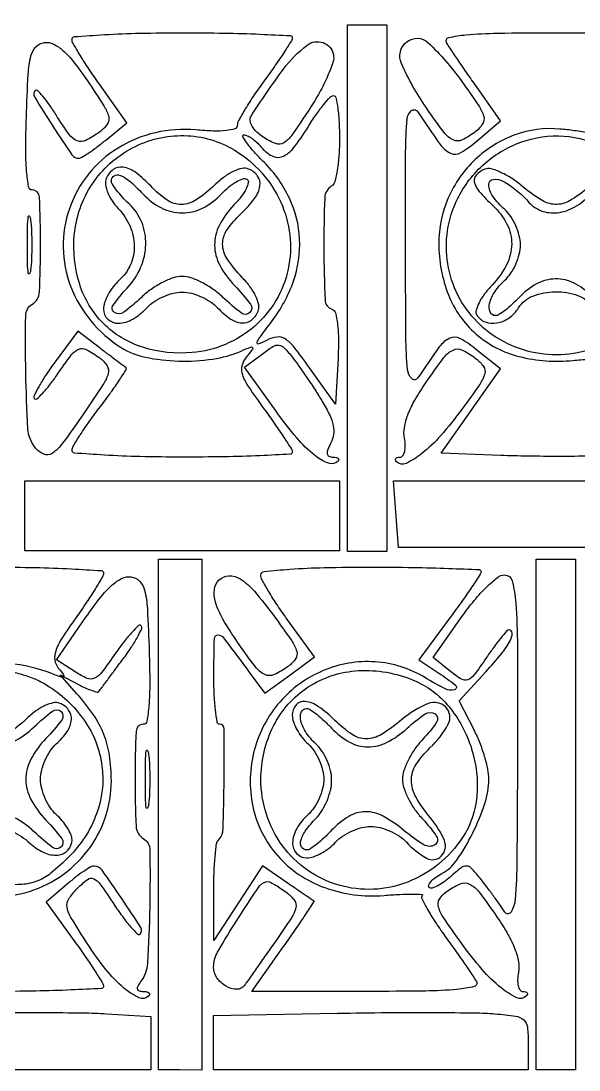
# Model space of a CAD drawing. Header units: inches. Extents: x 57 to 2760, y -193 to 2149.
# Drawn here: x 494.17 to 504.67, y 859.99 to 879.75 of the extents above; entities that cross this region are included whole.
import ezdxf

# ---------------------------------------------------------------- set-up
doc = ezdxf.new("R2010")
doc.units = ezdxf.units.IN
doc.header["$MEASUREMENT"] = 0
doc.set_wipeout_variables(frame=1)

# ---------------------------------------------------------------- blocks, each defined once
blk = doc.blocks.new('TG7-1H40CA')
blk.add_wipeout([(-0.386, 49.351), (148.648, 49.351), (148.648, -0.051), (-0.352, 0.023)])
for points in [[(110.455, 45.396), (83.66, 45.396, -0.000388), (73.385, 45.404, -0.000648), (64.735, 45.429, -0.000017), (56.91, 45.461, -0.408403), (56.863, 45.507, -0.104037), (56.879, 45.589, -0.000888), (57.131, 46.184, -0.003078), (57.426, 46.865, -0.001973), (57.777, 47.654), (58.693, 49.689), (148.648, 49.689)], [(97.689, 17.599, 0.011832), (97.408, 17.645, 0.012596), (97.131, 17.676, 0.110175), (96.286, 17.565, 0.102215), (95.542, 17.104, 0.100606), (95.033, 16.379, 0.103247), (94.854, 15.52, 0.093689), (95.037, 14.552, 0.12058), (95.556, 13.814, 0.118166), (96.367, 13.39, 0.087595), (97.379, 13.317, -0.011238), (97.679, 13.341, -0.021457)], [(97.701, 11.513, -0.003726), (97.118, 11.508, -0.003714), (96.527, 11.513, -0.005937), (96.022, 11.526), (94.9, 11.57), (96.013, 13.158), (95.573, 13.513, 0.041884), (95.256, 13.728, 0.242923), (95.06, 13.734, 0.127203), (94.864, 13.571, 0.00918), (94.461, 12.986, -0.469994), (94.347, 12.974, -0.178462), (94.267, 13.14, -0.021151), (94.236, 13.765, -0.001524), (94.228, 15.499, -0.001475), (94.231, 17.249, -0.021588), (94.26, 17.866, -0.19586), (94.341, 18.022, -0.450069), (94.456, 18.005, 0.008094), (94.881, 17.386, 0.126033), (95.076, 17.221, 0.254669), (95.269, 17.231, 0.041087), (95.583, 17.459), (96.018, 17.833), (95.563, 18.476, -0.002186), (95.381, 18.736, -0.002539), (95.21, 18.985, -0.002259), (95.068, 19.197, -0.015149), (95.001, 19.304, -0.502093), (95.041, 19.398, -0.036609), (95.364, 19.451, -0.018983), (95.957, 19.482, -0.003455), (97.057, 19.49, -0.003461), (98.157, 19.482, -0.018963)], [(97.675, 16.578, -0.038267), (97.315, 16.324, -0.142925), (97.049, 16.256, -0.135071), (96.779, 16.339, -0.03275), (96.4, 16.618, 0.031906), (96.209, 16.759, 0.038569), (96.012, 16.865, 0.042374), (95.838, 16.925, 0.154907), (95.723, 16.919, 0.105433), (95.561, 16.813, 0.255301), (95.522, 16.68, 0.127461), (95.613, 16.501, 0.023469), (95.873, 16.233, -0.085238), (96.137, 15.883, -0.122426), (96.226, 15.507, -0.11649), (96.13, 15.119, -0.072454), (95.857, 14.735, 0.030655), (95.716, 14.569, 0.042442), (95.613, 14.404, 0.049151), (95.557, 14.261, 0.210233), (95.569, 14.172, 0.167609), (95.727, 14.043, 0.131761), (95.948, 14.023, 0.111847), (96.178, 14.119, 0.099311), (96.357, 14.308, -0.16219), (96.624, 14.53, -0.08942), (97.046, 14.611, -0.08874), (97.472, 14.54, -0.155846), (97.754, 14.326, 0.051393)], [(98.064, 13.672, -0.150082), (96.833, 13.434, -0.153288), (95.692, 13.933, -0.155813), (95.054, 14.985, -0.155497), (95.142, 16.214, -0.099934), (95.603, 16.917, -0.099096), (96.301, 17.389, -0.102195), (97.109, 17.547, -0.113496), (97.881, 17.361, 0.004635)], [(97.727, 14.527, 0.085799), (97.4, 14.773, 0.124537), (97.05, 14.853, 0.121107), (96.696, 14.758, 0.078455), (96.36, 14.498, -0.017775), (96.23, 14.368, -0.02262), (96.101, 14.259, -0.021425), (95.987, 14.179, -0.143311), (95.921, 14.16, -0.311042), (95.82, 14.23, -0.156212), (95.811, 14.392, -0.085275), (95.913, 14.617, -0.059994), (96.095, 14.826, 0.062472), (96.208, 14.958, 0.041885), (96.304, 15.133, 0.041901), (96.369, 15.32, 0.062761), (96.391, 15.493, 0.062761), (96.369, 15.665, 0.041901), (96.304, 15.852, 0.041885), (96.208, 16.027, 0.062472), (96.095, 16.159, -0.053722), (95.872, 16.409, -0.144456), (95.794, 16.632, -0.399355), (95.878, 16.728, -0.148346), (96.07, 16.69, -0.029489), (96.188, 16.618, -0.018165), (96.318, 16.52, -0.018196), (96.44, 16.413, -0.030842), (96.532, 16.315, 0.128748), (96.779, 16.138, 0.121308), (97.086, 16.1, 0.103096), (97.416, 16.21, 0.072301), (97.723, 16.455, -0.016233)], [(85.638, 3.366, 0.160667), (87.063, 3.288, 0.163514), (88.238, 4.071, 0.165988), (88.693, 5.399, 0.036246), (88.658, 5.876, 0.058071), (88.553, 6.27, 0.056248), (88.358, 6.639, 0.03172), (88.045, 7.037), (87.731, 7.391), (88.077, 7.21, 0.014453), (88.212, 7.145, 0.022893), (88.331, 7.098, 0.019008), (88.428, 7.069, 0.307446), (88.458, 7.079, -0.001622), (88.485, 7.115, -0.00004), (88.606, 7.278, -0.000086), (88.748, 7.47, -0.000059), (88.91, 7.688, 0.013686), (89.065, 7.907, 0.021785), (89.183, 8.104, 0.017403), (89.264, 8.265, 0.313101), (89.254, 8.319, 0.401813), (89.206, 8.32, 0.01947), (89.083, 8.198, 0.022722), (88.935, 8.024, 0.013292), (88.774, 7.804, -0.010224), (88.509, 7.438, -0.121768), (88.374, 7.328, -0.21596), (88.236, 7.326, -0.042143), (88.014, 7.447), (87.661, 7.678), (88.214, 8.479, -0.015112), (88.489, 8.852, -0.043753), (88.708, 9.086, -0.068083), (88.895, 9.212, -0.148876), (89.063, 9.24, -0.168658), (89.224, 9.159, -0.133931), (89.319, 8.987, -0.046223), (89.37, 8.641, -0.004978), (89.405, 7.832, -0.007756), (89.415, 7.236, -0.020774), (89.399, 6.812, -0.021453), (89.362, 6.52, -0.366189), (89.294, 6.462, 0.401308), (89.158, 6.333, 0.010853), (89.138, 5.435, 0.012035), (89.159, 4.537, 0.24735), (89.292, 4.312, -0.25613), (89.417, 4.091, -0.007994), (89.415, 3.015, -0.010511), (89.374, 1.961, -0.150798), (89.244, 1.614, 0.040148), (89.189, 1.53, 0.189762), (89.182, 1.474, 0.263456), (89.215, 1.44, 0.072172), (89.292, 1.429, -0.043837), (89.359, 1.423, -0.12868), (89.401, 1.404, -0.258152), (89.413, 1.375, -0.16613), (89.397, 1.343, -0.314399), (89.214, 1.31, -0.06815), (88.929, 1.493, -0.047639), (88.592, 1.841, -0.026164), (88.245, 2.323, -0.006482), (87.933, 2.823, -0.091278), (87.859, 3.02, -0.194793), (87.89, 3.173, -0.049127), (88.054, 3.372, -0.036156), (88.247, 3.539, -0.27413), (88.361, 3.551, -0.13272), (88.479, 3.453, -0.007252), (88.753, 3.052, 0.012816), (88.914, 2.822, 0.022003), (89.061, 2.64, 0.018458), (89.185, 2.51, 0.410619), (89.232, 2.51, 0.350636), (89.245, 2.633, 0.00734), (88.888, 3.18, 0.008642), (88.517, 3.711, 0.225902), (88.368, 3.792, 0.148673), (88.308, 3.777, 0.014056), (88.179, 3.695, 0.017011), (88.027, 3.586, 0.012588), (87.867, 3.455), (87.469, 3.113), (88.007, 2.364, -0.005506), (88.213, 2.071, -0.00813), (88.387, 1.808, -0.004309), (88.528, 1.584, -0.13868), (88.545, 1.522, -0.398797), (88.509, 1.484, -0.001977), (87.936, 1.456, -0.007031), (87.267, 1.436, -0.004221), (86.473, 1.429, -0.004221)], [(86.473, 9.423, -0.005043), (87.267, 9.415, -0.008394), (87.936, 9.39, -0.002807), (88.503, 9.357, -0.395308), (88.545, 9.311, -0.132886), (88.526, 9.24, -0.005981), (88.393, 9.019, -0.009678), (88.226, 8.76, -0.006743), (88.029, 8.473, 0.011255), (87.76, 8.078, 0.059226), (87.645, 7.842, 0.121406), (87.629, 7.672, 0.134549), (87.695, 7.521, -0.010851), (87.795, 7.392, -0.377929), (87.792, 7.357, -0.285028), (87.752, 7.349, -0.008184), (87.583, 7.413, 0.073731), (86.759, 7.608, 0.080059)], [(86.824, 4.444, -0.084699), (87.159, 4.223, 0.080584), (87.422, 4.045, 0.129314), (87.687, 3.998, 0.188809), (87.876, 4.091, 0.187786), (87.953, 4.288, 0.103819), (87.933, 4.385, 0.036698), (87.866, 4.511, 0.03453), (87.77, 4.642, 0.034176), (87.657, 4.76, -0.062472), (87.543, 4.892, -0.041885), (87.448, 5.066, -0.041901), (87.382, 5.254, -0.062761), (87.361, 5.426, -0.062761), (87.382, 5.598, -0.041901), (87.448, 5.786, -0.041885), (87.543, 5.96, -0.062472), (87.657, 6.092, 0.058593), (87.862, 6.327, 0.129727), (87.941, 6.549, 0.184881), (87.889, 6.73, 0.140469), (87.722, 6.856, 0.143956), (87.601, 6.866, 0.058925), (87.443, 6.813, 0.048319), (87.265, 6.707, 0.032497), (87.085, 6.555, -0.043148), (86.735, 6.274, -0.144885)], [(87.588, 6.711, -0.870141), (87.758, 6.542, -0.029318), (87.461, 6.193, 0.068171), (87.179, 5.805, 0.123553), (87.084, 5.426, 0.123553), (87.179, 5.047, 0.068171), (87.461, 4.658, -0.029318), (87.758, 4.31, -0.870141), (87.588, 4.141, -0.029318), (87.24, 4.437, 0.037865), (87.056, 4.589, 0.034006), (86.844, 4.717, 0.035655)], [(86.851, 6.135, 0.070589), (87.24, 6.414, -0.029318), (87.588, 6.711, -0.374162)], [(89.433, 0.957), (89.433, -0.051), (83.512, -0.051), (83.512, 0.977), (85.647, 1.018, -0.002782), (86.525, 1.03, -0.002836), (87.398, 1.032, -0.002753), (88.156, 1.025, -0.011762), (88.608, 1.008), (89.433, 0.957)]]:
    blk.add_lwpolyline(points, format="xyb")
for points in [[(93.874, 19.638), (93.874, 9.719), (93.134, 9.719), (93.134, 19.638), (93.874, 19.638)], [(92.986, 11.051), (92.986, 9.732), (87.065, 9.732), (87.065, 11.051), (92.986, 11.051)], [(100.031, 11.051), (100.005, 9.793), (94.096, 9.793), (94.005, 11.051), (100.031, 11.051)], [(90.396, 9.57), (90.396, -0.052), (89.988, -0.051), (89.581, -0.051), (89.581, 9.571), (90.396, 9.57)], [(97.427, 9.571), (97.427, -0.051), (96.687, -0.051), (96.687, 9.571), (97.427, 9.571)]]:
    blk.add_lwpolyline(points)
for points in [[(92.098, 19.398, -0.140437), (92.081, 19.339, -0.004583), (91.946, 19.127, -0.008457), (91.778, 18.878, -0.005743), (91.58, 18.601, 0.009676), (91.381, 18.32, 0.013117), (91.214, 18.057, 0.010064), (91.086, 17.834, 0.126113), (91.062, 17.741, -0.328872), (91.016, 17.679, -0.048692), (90.856, 17.647, -0.034962), (90.612, 17.638, -0.014592), (90.285, 17.659, 0.162127), (88.819, 17.318, 0.174209), (87.903, 16.175, 0.175336), (87.927, 14.716, 0.163902), (88.877, 13.561, 0.08864), (89.332, 13.378, 0.043696), (89.954, 13.305, 0.043081), (90.6, 13.342, 0.067043), (91.136, 13.494, -0.00647), (91.314, 13.569, -0.328798), (91.349, 13.561, -0.34825), (91.349, 13.526, -0.006825), (91.232, 13.377, 0.11284), (91.151, 13.214, 0.14173), (91.159, 13.047, 0.065882), (91.273, 12.82, 0.010047), (91.565, 12.404, -0.00558), (91.769, 12.119, -0.008246), (91.941, 11.865, -0.004372), (92.081, 11.647, -0.141033), (92.098, 11.587, -0.399201), (92.063, 11.55, -0.001888), (91.489, 11.522, -0.00687), (90.82, 11.502, -0.004124), (90.025, 11.495, -0.005733), (89.231, 11.505, -0.009538), (88.562, 11.533, -0.00361), (88, 11.571, -0.392264), (87.953, 11.622, -0.136425), (87.975, 11.701, -0.00783), (88.109, 11.917, -0.011471), (88.282, 12.17, -0.008144), (88.486, 12.447, 0.006732), (88.686, 12.717, 0.011234), (88.847, 12.95, 0.004982), (88.973, 13.147, 0.398583), (88.967, 13.181, -0.007416), (88.931, 13.206, -0.000305), (88.805, 13.301, -0.00053), (88.655, 13.414, -0.000376), (88.487, 13.541), (88.059, 13.866), (87.618, 13.266, 0.012417), (87.454, 13.031, 0.01985), (87.327, 12.822, 0.01472), (87.238, 12.649, 0.318004), (87.248, 12.596, 0.395329), (87.293, 12.594, 0.023372), (87.401, 12.699, 0.0251), (87.532, 12.851, 0.014642), (87.672, 13.046, -0.010644), (87.944, 13.426, -0.139008), (88.08, 13.531, -0.223117), (88.222, 13.522, -0.032793), (88.473, 13.363, -0.091825), (88.611, 13.216, -0.215276), (88.633, 13.07, -0.076323), (88.535, 12.856, -0.005853), (88.18, 12.327, -0.007507), (87.776, 11.758, -0.0823), (87.576, 11.563, -0.265144), (87.42, 11.549, -0.121804), (87.254, 11.681, -0.150798), (87.124, 12.028, -0.010511), (87.083, 13.081, -0.007994), (87.081, 14.157, -0.25613), (87.206, 14.378, 0.24735), (87.339, 14.604, 0.012035), (87.36, 15.501, 0.010853), (87.34, 16.399, 0.401308), (87.204, 16.529, -0.366189), (87.136, 16.587, -0.021453), (87.099, 16.879, -0.020774), (87.083, 17.303, -0.007756), (87.093, 17.898, -0.004959), (87.128, 18.708, -0.046328), (87.179, 19.054, -0.134975), (87.274, 19.225, -0.169286), (87.435, 19.305, -0.144465), (87.601, 19.278, -0.070031), (87.781, 19.157, -0.045725), (87.988, 18.935, -0.016473), (88.242, 18.585, -0.006416), (88.559, 18.101, -0.083375), (88.643, 17.904, -0.21795), (88.616, 17.767, -0.079259), (88.473, 17.622, -0.039411), (88.212, 17.461, -0.214825), (88.05, 17.453, -0.146307), (87.899, 17.571, -0.015874), (87.652, 17.943, 0.014297), (87.522, 18.14, 0.02477), (87.402, 18.294, 0.023132), (87.302, 18.401, 0.409263), (87.259, 18.401, 0.346074), (87.245, 18.282, 0.006789), (87.592, 17.73, 0.007457), (87.952, 17.19, 0.261938), (88.084, 17.126, 0.125333), (88.138, 17.144, 0.00986), (88.267, 17.227, 0.012922), (88.418, 17.336, 0.009522), (88.58, 17.463), (88.985, 17.795), (88.469, 18.52, -0.00738), (88.271, 18.807, -0.010446), (88.104, 19.068, -0.006866), (87.973, 19.29, -0.130556), (87.953, 19.368, -0.393227), (87.999, 19.417, -0.003348), (88.562, 19.454, -0.00918), (89.231, 19.481, -0.005517), (90.025, 19.49, -0.004124), (90.82, 19.483, -0.00687), (91.489, 19.463, -0.001888), (92.063, 19.435, -0.399201)], [(95.276, 18.588, -0.006765), (95.606, 18.116, -0.079728), (95.7, 17.914, -0.212263), (95.68, 17.773, -0.091045), (95.549, 17.63, -0.047903), (95.292, 17.471, -0.229531), (95.125, 17.47, -0.1211), (94.955, 17.609, -0.010206), (94.622, 18.073, -0.045422), (94.152, 18.909, -0.344085), (94.253, 19.32, -0.372812), (94.656, 19.301, -0.046707)], [(92.871, 19.082, -0.133415), (92.863, 18.937, -0.022505), (92.762, 18.673, -0.023228), (92.611, 18.367, -0.018798), (92.422, 18.053, -0.007065), (92.09, 17.562, -0.100572), (91.938, 17.417, -0.232504), (91.79, 17.401, -0.057062), (91.565, 17.514, -0.041229), (91.431, 17.619, -0.070927), (91.341, 17.729, -0.098063), (91.304, 17.831, -0.181636), (91.322, 17.917, -0.017019), (91.93, 18.803, -0.072792), (92.38, 19.258, -0.250826), (92.677, 19.304, -0.261765)], [(92.986, 17.5, -0.017115), (92.975, 17.185, -0.023783), (92.943, 16.904, -0.021638), (92.896, 16.682, -0.194165), (92.838, 16.603, 0.249986), (92.708, 16.38, 0.010246), (92.692, 15.42, 0.009468), (92.714, 14.457, 0.311406), (92.847, 14.281, -0.25752), (92.909, 14.213, -0.030164), (92.947, 14.004, -0.028187), (92.966, 13.717, -0.014972), (92.958, 13.362), (92.912, 12.495), (92.422, 13.18, 0.011031), (92.131, 13.567, 0.08169), (91.962, 13.722, 0.174133), (91.81, 13.758, 0.095489), (91.625, 13.701, -0.02655), (91.468, 13.627, -0.609529), (91.438, 13.652, -0.100972), (91.481, 13.744, -0.003878), (91.707, 14.046, 0.07851), (92.118, 14.807, 0.096447), (92.235, 15.604, 0.098807), (92.044, 16.372, 0.086479), (91.568, 17.049, -0.012296), (91.379, 17.247, -0.025011), (91.243, 17.413, -0.03432), (91.167, 17.532, -0.56917), (91.187, 17.565, -0.115289), (91.251, 17.55, -0.037211), (91.336, 17.5, -0.034838), (91.425, 17.428, -0.032729), (91.506, 17.343, 0.093531), (91.716, 17.169, 0.22883), (91.912, 17.158, 0.130622), (92.122, 17.319, 0.025727), (92.394, 17.713, -0.012892), (92.542, 17.94, -0.018771), (92.686, 18.131, -0.014594), (92.812, 18.278, -0.211107), (92.873, 18.305, -0.354289), (92.918, 18.269, -0.017337), (92.953, 18.069, -0.021689), (92.978, 17.809, -0.013188)], [(91.017, 17.275, -0.150135), (91.88, 16.301, -0.159934), (92.02, 15.037, -0.163986), (91.384, 13.958, -0.157863), (90.215, 13.464, -0.097554), (89.287, 13.564, -0.121275), (88.545, 14.011, -0.121387), (88.097, 14.752, -0.097848), (87.996, 15.679, -0.125755), (88.332, 16.637, -0.124912), (89.088, 17.32, -0.127123), (90.066, 17.552, -0.13277)], [(88.596, 16.743, 0.130271), (88.583, 16.63, 0.057567), (88.624, 16.483, 0.050422), (88.706, 16.326, 0.042751), (88.822, 16.179, -0.084699), (89.044, 15.844, -0.100928), (89.125, 15.475, -0.106971), (89.053, 15.121, -0.1061), (88.841, 14.826, 0.044853), (88.728, 14.704, 0.038833), (88.632, 14.557, 0.040713), (88.566, 14.409, 0.084684), (88.545, 14.285, 0.205451), (88.627, 14.093, 0.199704), (88.824, 14.018, 0.125606), (89.098, 14.096, 0.076965), (89.359, 14.308, -0.062472), (89.491, 14.422, -0.041885), (89.665, 14.517, -0.041901), (89.853, 14.583, -0.062761), (90.025, 14.604, -0.062761), (90.198, 14.583, -0.041901), (90.385, 14.517, -0.041885), (90.56, 14.422, -0.062472), (90.692, 14.308, 0.058593), (90.926, 14.103, 0.129727), (91.148, 14.024, 0.184881), (91.33, 14.076, 0.140469), (91.456, 14.243, 0.143956), (91.465, 14.364, 0.058925), (91.413, 14.522, 0.048319), (91.307, 14.7, 0.032497), (91.155, 14.88, -0.043148), (90.874, 15.23, -0.144885), (90.787, 15.507, -0.156504), (90.868, 15.773, -0.052948), (91.136, 16.085, 0.042778), (91.387, 16.365, 0.120836), (91.49, 16.604, 0.200038), (91.446, 16.791, 0.145834), (91.275, 16.923, 0.143956), (91.154, 16.933, 0.058925), (90.996, 16.88, 0.048319), (90.818, 16.774, 0.032497), (90.638, 16.622, -0.043148), (90.288, 16.341, -0.144885), (90.011, 16.254, -0.156504), (89.744, 16.335, -0.052948), (89.433, 16.603, 0.042782), (89.154, 16.854, 0.120423), (88.914, 16.957, 0.199614), (88.727, 16.913, 0.146662)], [(89.285, 16.455, 0.0865), (89.638, 16.19, 0.117632), (90.024, 16.096, 0.118081), (90.41, 16.187, 0.087611), (90.761, 16.45, -0.029984), (90.903, 16.584, -0.042712), (91.045, 16.683, -0.050044), (91.167, 16.739, -0.223495), (91.243, 16.73, -0.315297), (91.27, 16.669, -0.065393), (91.229, 16.552, -0.047197), (91.136, 16.404, -0.027415), (91, 16.245, 0.070824), (90.727, 15.865, 0.123222), (90.636, 15.489, 0.121548), (90.733, 15.111, 0.06783), (91.014, 14.725, -0.029318), (91.31, 14.377, -0.870141), (91.141, 14.207, -0.029318), (90.793, 14.504, 0.037865), (90.609, 14.656, 0.034006), (90.397, 14.784, 0.035655), (90.19, 14.873, 0.083711), (90.025, 14.9, 0.083711), (89.86, 14.873, 0.035655), (89.654, 14.784, 0.034006), (89.442, 14.656, 0.037865), (89.258, 14.504, -0.031121), (88.925, 14.223, -0.311616), (88.753, 14.217, -0.428083), (88.725, 14.356, -0.034586), (88.988, 14.677, 0.085815), (89.244, 15.065, 0.097202), (89.341, 15.501, 0.102884), (89.264, 15.921, 0.108094), (89.026, 16.267, -0.018001), (88.899, 16.396, -0.022829), (88.791, 16.524, -0.021719), (88.712, 16.637, -0.142569), (88.693, 16.703, -0.265071), (88.746, 16.796, -0.236985), (88.858, 16.803, -0.080632), (89.045, 16.687, -0.024594)], [(87.172, 15.011, -0.108536), (87.15, 14.95, -0.707215), (87.13, 14.954, -0.025693), (87.116, 15.148, -0.005179), (87.112, 15.493, -0.005179), (87.116, 15.837, -0.025693), (87.13, 16.031, -0.707215), (87.15, 16.035, -0.108536), (87.172, 15.974, -0.019375), (87.19, 15.755, -0.011494), (87.196, 15.493, -0.011494), (87.19, 15.23, -0.019375)], [(92.662, 12.543, -0.023531), (92.802, 12.287, -0.061366), (92.869, 12.089, -0.085116), (92.875, 11.922, -0.089632), (92.825, 11.766, 0.02797), (92.766, 11.639, 0.125922), (92.755, 11.559, 0.246858), (92.787, 11.513, 0.120888), (92.858, 11.495, -0.04219), (92.921, 11.49, -0.122777), (92.961, 11.473, -0.255755), (92.972, 11.447, -0.176118), (92.958, 11.418, -0.294452), (92.779, 11.379, -0.079927), (92.515, 11.53, -0.048179), (92.182, 11.856, -0.019433), (91.792, 12.359), (91.198, 13.188), (91.528, 13.437, -0.021633), (91.734, 13.579, -0.171294), (91.846, 13.604, -0.175655), (91.947, 13.553, -0.022995), (92.106, 13.368, -0.012453), (92.223, 13.21, -0.0053), (92.372, 12.994, -0.00524), (92.527, 12.761, -0.006849)], [(95.558, 13.349, -0.083493), (95.696, 13.202, -0.220211), (95.718, 13.063, -0.082633), (95.625, 12.865, -0.006472), (95.284, 12.389, -0.022377), (94.893, 11.903, -0.043492), (94.532, 11.559, -0.060997), (94.238, 11.377, -0.313705), (94.059, 11.409, -0.112626), (94.039, 11.442, -0.25335), (94.043, 11.47, -0.172978), (94.073, 11.489, -0.057546), (94.125, 11.495, 0.245543), (94.178, 11.523, 0.09491), (94.213, 11.601, 0.065251), (94.224, 11.717, 0.039376), (94.209, 11.854, -0.0907), (94.207, 12.053, -0.048425), (94.273, 12.292, -0.038348), (94.405, 12.57, -0.020714), (94.607, 12.89, -0.009759), (94.951, 13.371, -0.120595), (95.124, 13.513, -0.231304), (95.294, 13.512, -0.04703)], [(95.651, 9.343, -0.145706), (95.635, 9.289, -0.003043), (95.479, 9.053, -0.006824), (95.289, 8.778, -0.004511), (95.064, 8.468), (94.477, 7.674), (94.855, 7.426, -0.024758), (95.167, 7.199, -0.59596), (95.152, 7.114, -0.19874), (94.977, 7.128, -0.018883), (94.594, 7.342, 0.121202), (93.659, 7.638, 0.116588), (92.679, 7.472, 0.114392), (91.862, 6.881, 0.113398), (91.386, 5.988, 0.118554), (91.355, 4.913, 0.130159), (91.824, 3.982, 0.12596), (92.707, 3.385, 0.107137), (93.824, 3.238, -0.007659), (94.123, 3.258, -0.014826), (94.362, 3.264, -0.01361), (94.534, 3.258, -0.646116), (94.544, 3.233, 0.322458), (94.535, 3.178, 0.011895), (94.638, 2.983, 0.017671), (94.781, 2.747, 0.011007), (94.964, 2.481, -0.002387), (95.16, 2.206, -0.002833), (95.343, 1.945, -0.002463), (95.494, 1.723, -0.018118), (95.562, 1.614, -0.500977), (95.522, 1.52, -0.036249), (95.197, 1.467, -0.018936), (94.603, 1.437, -0.003456), (93.501, 1.429), (91.334, 1.429), (91.933, 2.273, 0.003307), (92.16, 2.598, 0.005541), (92.347, 2.874, 0.001239), (92.505, 3.116, 0.431684), (92.5, 3.135, -0.020009), (92.477, 3.15, -0.000288), (92.341, 3.242, -0.000794), (92.184, 3.35, -0.000524), (92.003, 3.474), (91.539, 3.794), (90.621, 2.391), (90.619, 3.292, -0.009167), (90.625, 3.643, -0.013192), (90.644, 3.954, -0.008931), (90.671, 4.209, -0.167074), (90.706, 4.281, 0.1902), (90.795, 4.485, 0.005813), (90.815, 5.421, 0.004285), (90.817, 6.375, 0.41241), (90.729, 6.462, -0.366354), (90.685, 6.499, -0.013089), (90.652, 6.734, -0.018615), (90.628, 7.033, -0.011264), (90.622, 7.387, -0.004372), (90.632, 8.081, -0.4096), (90.698, 8.144, -0.233516), (90.803, 8.092, -0.002226), (91.333, 7.383), (91.583, 7.045), (92.049, 7.388), (92.515, 7.732), (92.01, 8.428, -0.009504), (91.817, 8.705, -0.012901), (91.654, 8.963, -0.009835), (91.529, 9.182, -0.125354), (91.506, 9.273, -0.384055), (91.566, 9.34, -0.007949), (92.054, 9.383, -0.012742), (92.703, 9.414, -0.005323), (93.578, 9.423, -0.003633), (94.373, 9.417, -0.006053), (95.042, 9.399, -0.001469), (95.62, 9.375, -0.401204)], [(91.742, 8.515, -0.006382), (92.086, 8.035, -0.081217), (92.181, 7.835, -0.22185), (92.16, 7.696, -0.08765), (92.022, 7.553, -0.050222), (91.757, 7.397, -0.222107), (91.581, 7.398, -0.120485), (91.403, 7.544, -0.011237), (91.069, 8.006, -0.018813), (90.792, 8.443, -0.05875), (90.653, 8.762, -0.100484), (90.631, 8.999, -0.171007), (90.716, 9.176, -0.188868), (90.905, 9.259, -0.153959), (91.118, 9.2, -0.073185), (91.384, 8.968, -0.018261)], [(96.335, 5.928, -0.001356), (96.324, 3.914, -0.0175), (96.291, 3.163, -0.116612), (96.215, 2.925, -0.550703), (96.099, 2.922, 0.007159), (95.995, 3.075, 0.004367), (95.867, 3.252, 0.004376), (95.738, 3.426, 0.007739), (95.628, 3.566, 0.019627), (95.466, 3.751, 0.195932), (95.374, 3.792, 0.17936), (95.275, 3.76, 0.015983), (95.072, 3.587, -0.027287), (94.947, 3.486, -0.042084), (94.827, 3.414, -0.050766), (94.729, 3.377, -0.266213), (94.675, 3.392, -0.30838), (94.666, 3.437, -0.082507), (94.709, 3.503, -0.054407), (94.794, 3.577, -0.030407), (94.911, 3.649, 0.119848), (95.193, 3.902, 0.035352), (95.49, 4.406, 0.036207), (95.72, 4.969, 0.077031), (95.796, 5.432, 0.053601), (95.778, 5.614, 0.021266), (95.716, 5.858, 0.020755), (95.626, 6.118, 0.024473), (95.519, 6.356), (95.239, 6.905), (95.741, 7.453, 0.013997), (96.032, 7.789, 0.045525), (96.197, 8.032, 0.122158), (96.235, 8.177, 0.419314), (96.174, 8.239, 0.218266), (96.135, 8.22, 0.007428), (96.022, 8.085, 0.012754), (95.892, 7.917, 0.008411), (95.751, 7.717, -0.010426), (95.517, 7.387, -0.142697), (95.401, 7.299, -0.233479), (95.282, 7.31, -0.032723), (95.074, 7.458), (94.751, 7.721), (95.296, 8.498, -0.020119), (95.523, 8.795, -0.026404), (95.755, 9.047, -0.025784), (95.963, 9.23, -0.169103), (96.092, 9.275, -0.344077), (96.236, 9.163, -0.043274), (96.303, 8.747, -0.017135), (96.334, 7.931, -0.001614)], [(87.473, 7.203, -0.103355), (88.182, 6.538, -0.120855), (88.516, 5.679, -0.122338), (88.413, 4.772, -0.107585), (87.897, 3.968, -0.022692), (87.557, 3.658, -0.082545), (87.305, 3.51, -0.074853), (87.006, 3.445, -0.016591), (86.482, 3.427, -0.04919), (85.844, 3.49, -0.087697), (85.354, 3.681, -0.087538), (84.959, 4.029, -0.04886), (84.608, 4.567, -0.143834), (84.421, 5.519, -0.119329), (84.756, 6.5, -0.117134), (85.51, 7.232, -0.13523), (86.473, 7.497, -0.045291), (86.706, 7.476, -0.026229), (86.98, 7.411, -0.026046), (87.251, 7.316, -0.039378)], [(94.375, 7.293, -0.122526), (95.043, 6.797, -0.096514), (95.472, 6.001, -0.096889), (95.57, 5.106, -0.124683), (95.301, 4.326, -0.155816), (94.27, 3.49, -0.16513), (92.972, 3.431, -0.16657), (91.914, 4.174, -0.158413), (91.507, 5.426, -0.116438), (91.744, 6.43, -0.1333), (92.399, 7.165, -0.131809), (93.343, 7.472, -0.112627)], [(92.098, 6.633, 0.084684), (92.119, 6.509, 0.040713), (92.185, 6.362, 0.038833), (92.281, 6.215, 0.044853), (92.394, 6.092, -0.062472), (92.507, 5.96, -0.041885), (92.603, 5.786, -0.041901), (92.668, 5.598, -0.062761), (92.69, 5.426, -0.062761), (92.668, 5.254, -0.041901), (92.603, 5.066, -0.041885), (92.507, 4.892, -0.062472), (92.394, 4.76, 0.076965), (92.182, 4.498, 0.125606), (92.104, 4.225, 0.199704), (92.179, 4.028, 0.205451), (92.371, 3.946, 0.084684), (92.495, 3.967, 0.040713), (92.643, 4.033, 0.038833), (92.789, 4.128, 0.044853), (92.912, 4.242, -0.062472), (93.044, 4.355, -0.041885), (93.218, 4.451, -0.041901), (93.406, 4.516, -0.062761), (93.578, 4.538, -0.062761), (93.75, 4.516, -0.041901), (93.938, 4.451, -0.041885), (94.113, 4.355, -0.062472), (94.245, 4.242, 0.082774), (94.626, 3.939, 0.335397), (94.901, 3.979, 0.300931), (94.959, 4.27, 0.078039), (94.699, 4.7, -0.043987), (94.425, 5.092, -0.129624), (94.339, 5.407, -0.145866), (94.424, 5.7, -0.061397), (94.689, 6.018, 0.080757), (95.032, 6.465, 0.329776), (94.986, 6.784, 0.304483), (94.655, 6.851, 0.077188), (94.161, 6.551, -0.036022), (93.775, 6.271, -0.136743), (93.491, 6.188, -0.152279), (93.224, 6.268, -0.048238), (92.899, 6.536, 0.043381), (92.593, 6.793, 0.123492), (92.335, 6.892, 0.253404), (92.168, 6.827, 0.176442)], [(92.838, 6.388, 0.077628), (93.175, 6.126, 0.126865), (93.523, 6.035, 0.12104), (93.883, 6.123, 0.066987), (94.256, 6.385, -0.03747), (94.597, 6.657, -0.310725), (94.785, 6.656, -0.411229), (94.814, 6.501, -0.041703), (94.553, 6.179, 0.039136), (94.406, 6, 0.034445), (94.283, 5.793, 0.036044), (94.197, 5.59, 0.081601), (94.171, 5.426, 0.081601), (94.197, 5.262, 0.036044), (94.283, 5.059, 0.034445), (94.406, 4.852, 0.039136), (94.553, 4.673, -0.04449), (94.814, 4.346, -0.428937), (94.779, 4.19, -0.279542), (94.572, 4.192, -0.036342), (94.199, 4.463, 0.050289), (93.808, 4.73, 0.125095), (93.474, 4.815, 0.138085), (93.162, 4.727, 0.067217), (92.838, 4.464, -0.016233), (92.696, 4.322, -0.021145), (92.557, 4.202, -0.019347), (92.435, 4.114, -0.148512), (92.368, 4.094, -0.274841), (92.273, 4.15, -0.198414), (92.26, 4.275, -0.087103), (92.355, 4.468, -0.038095), (92.542, 4.686, 0.059535), (92.655, 4.83, 0.039032), (92.751, 5.019, 0.039003), (92.817, 5.22, 0.058957), (92.838, 5.403, 0.059432), (92.817, 5.585, 0.042113), (92.752, 5.779, 0.042446), (92.656, 5.958, 0.065029), (92.542, 6.092, -0.059994), (92.36, 6.302, -0.085275), (92.258, 6.526, -0.156212), (92.267, 6.689, -0.311042), (92.368, 6.758, -0.148512), (92.435, 6.738, -0.019347), (92.557, 6.65, -0.021145), (92.696, 6.53, -0.016233)], [(89.392, 4.945, -0.108536), (89.371, 4.883, -0.707215), (89.35, 4.888, -0.025693), (89.336, 5.081, -0.005179), (89.333, 5.426, -0.005179), (89.336, 5.771, -0.025693), (89.35, 5.964, -0.707215), (89.371, 5.969, -0.108536), (89.392, 5.907, -0.019375), (89.411, 5.688, -0.011494), (89.417, 5.426, -0.011494), (89.411, 5.164, -0.019375)], [(92.001, 3.285, -0.077584), (92.14, 3.141, -0.216065), (92.165, 3.007, -0.086401), (92.083, 2.818, -0.00708), (91.779, 2.372, 0.000044), (91.583, 2.092, 0.000058), (91.404, 1.837, 0.000042), (91.254, 1.622, 0.000544), (91.198, 1.542, -0.250628), (91.054, 1.469, -0.128932), (90.853, 1.526, -0.107262), (90.68, 1.686, -0.153746), (90.618, 1.885, -0.130141), (90.693, 2.171, -0.012469), (91.07, 2.795, -0.008847), (91.482, 3.416, -0.261975), (91.645, 3.497, -0.106649), (91.692, 3.484, -0.013718), (91.784, 3.433, -0.015517), (91.89, 3.365, -0.01237)], [(95.955, 2.824, -0.020714), (96.156, 2.503, -0.038348), (96.288, 2.225, -0.048425), (96.354, 1.987, -0.0907), (96.353, 1.787, 0.039376), (96.337, 1.65, 0.065251), (96.349, 1.534, 0.09491), (96.384, 1.456, 0.245543), (96.436, 1.429, -0.057546), (96.489, 1.423, -0.172978), (96.518, 1.404, -0.25335), (96.523, 1.376, -0.112626), (96.502, 1.343, -0.314705), (96.322, 1.311, -0.062402), (96.029, 1.494, -0.04388), (95.67, 1.844, -0.02224), (95.279, 2.339, -0.006627), (94.944, 2.819, -0.077718), (94.847, 3.025, -0.21305), (94.866, 3.166, -0.096803), (94.995, 3.305, -0.053993), (95.255, 3.455, -0.223706), (95.431, 3.451, -0.11571), (95.612, 3.3, -0.010662)], [(96.539, 0.452), (96.539, -0.051), (90.618, -0.051), (90.618, 0.977), (92.949, 1.018, -0.002456), (93.888, 1.03, -0.002857), (94.78, 1.032, -0.002539), (95.536, 1.025, -0.017097), (95.91, 1.007, -0.015382), (96.301, 0.963, -0.145764), (96.452, 0.893, -0.185897), (96.522, 0.759, -0.028208)]]:
    blk.add_lwpolyline(points, format="xyb", close=True)

msp = doc.modelspace()

# ---------------------------------------------------------------- block references
at = {"linetype": 'Continuous'}
msp.add_blockref('TG7-1H40CA', (407.17835, 860.04158), dxfattribs=at)

doc.saveas('drawing.dxf')
